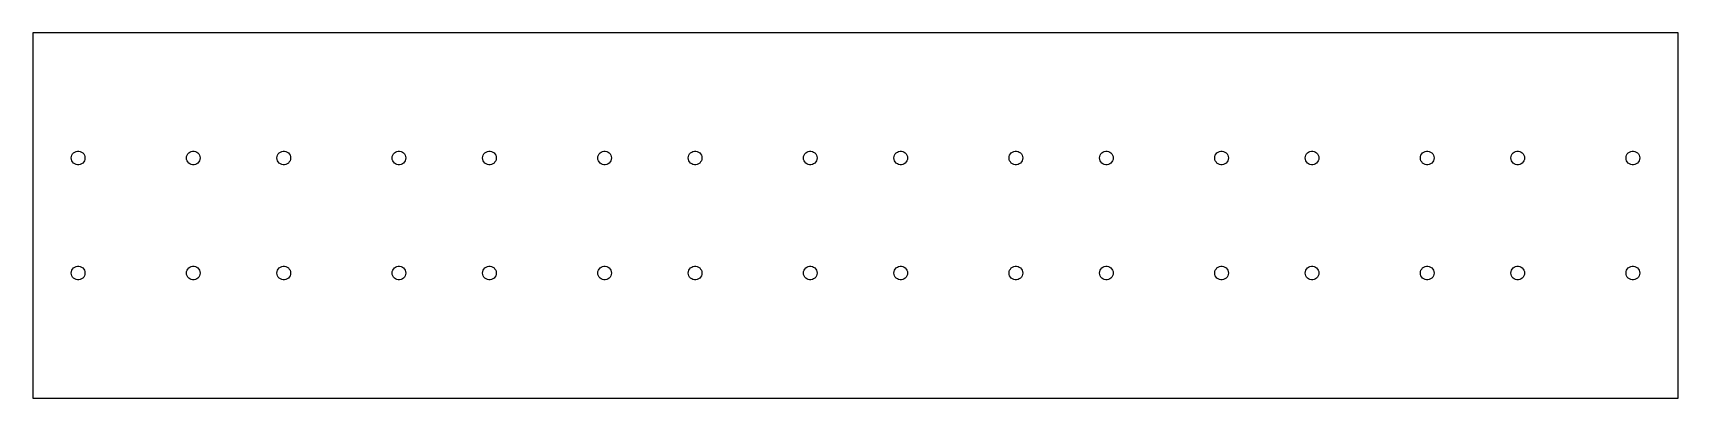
# Model space of a CAD drawing. Header units: metres. Extents: x 13 to 470, y 13 to 114.
import ezdxf

# ---------------------------------------------------------------- set-up
doc = ezdxf.new("R2010")
doc.units = ezdxf.units.M

msp = doc.modelspace()

# ---------------------------------------------------------------- linework, layer by layer
for p, q in [((469.9, 114.3), (12.7, 114.3)), ((12.7, 114.3), (12.7, 12.7)), ((469.9, 12.7), (469.9, 114.3)), ((23.3764, 79.5), (23.4178, 79.8947)), ((23.4178, 79.1052), (23.3764, 79.5)), ((23.4178, 79.8947), (23.5405, 80.2722)), ((23.5405, 78.7277), (23.4178, 79.1052)), ((23.5405, 80.2722), (23.739, 80.616)), ((23.739, 78.384), (23.5405, 78.7277)), ((23.739, 80.616), (24.0046, 80.911)), ((24.0046, 78.089), (23.739, 78.384)), ((24.0046, 80.911), (24.3257, 81.1443)), ((24.3257, 77.8557), (24.0046, 78.089)), ((24.3257, 81.1443), (24.6883, 81.3057)), ((24.6883, 77.6943), (24.3257, 77.8557)), ((24.6883, 81.3057), (25.0765, 81.3882)), ((25.0765, 81.3882), (25.4735, 81.3882)), ((25.4735, 81.3882), (25.8617, 81.3057)), ((25.8617, 81.3057), (26.2243, 81.1443)), ((26.2243, 77.8557), (25.8617, 77.6943)), ((26.2243, 81.1443), (26.5454, 80.911)), ((26.5454, 78.089), (26.2243, 77.8557)), ((26.5454, 80.911), (26.811, 80.616)), ((26.811, 78.384), (26.5454, 78.089)), ((26.811, 80.616), (27.0095, 80.2722)), ((27.0095, 78.7277), (26.811, 78.384)), ((27.0095, 80.2722), (27.1322, 79.8947)), ((27.1322, 79.1052), (27.0095, 78.7277)), ((27.1322, 79.8947), (27.1736, 79.5)), ((27.1736, 79.5), (27.1322, 79.1052)), ((55.3763, 79.5), (55.4178, 79.8947)), ((55.4178, 79.1052), (55.3763, 79.5)), ((55.4178, 79.8947), (55.5405, 80.2722)), ((55.5405, 78.7277), (55.4178, 79.1052)), ((55.5405, 80.2722), (55.739, 80.616)), ((55.739, 78.384), (55.5405, 78.7277)), ((55.739, 80.616), (56.0046, 80.911)), ((56.0046, 78.089), (55.739, 78.384)), ((56.0046, 80.911), (56.3257, 81.1443)), ((56.3257, 77.8557), (56.0046, 78.089)), ((56.3257, 81.1443), (56.6883, 81.3057)), ((56.6883, 77.6943), (56.3257, 77.8557)), ((56.6883, 81.3057), (57.0765, 81.3882)), ((57.0765, 81.3882), (57.4735, 81.3882)), ((57.4735, 81.3882), (57.8617, 81.3057)), ((57.8617, 81.3057), (58.2243, 81.1443)), ((58.2243, 77.8557), (57.8617, 77.6943)), ((58.2243, 81.1443), (58.5454, 80.911)), ((58.5454, 78.089), (58.2243, 77.8557)), ((58.5454, 80.911), (58.811, 80.616)), ((58.811, 78.384), (58.5454, 78.089)), ((58.811, 80.616), (59.0095, 80.2722)), ((59.0095, 78.7277), (58.811, 78.384)), ((59.0095, 80.2722), (59.1321, 79.8947)), ((59.1321, 79.1052), (59.0095, 78.7277)), ((59.1321, 79.8947), (59.1736, 79.5)), ((59.1736, 79.5), (59.1321, 79.1052)), ((80.5264, 79.5), (80.5678, 79.8947)), ((80.5678, 79.1052), (80.5264, 79.5)), ((80.5678, 79.8947), (80.6905, 80.2722)), ((80.6905, 78.7277), (80.5678, 79.1052)), ((80.6905, 80.2722), (80.889, 80.616)), ((80.889, 78.384), (80.6905, 78.7277)), ((80.889, 80.616), (81.1546, 80.911)), ((81.1546, 78.089), (80.889, 78.384)), ((81.1546, 80.911), (81.4757, 81.1443)), ((81.4757, 77.8557), (81.1546, 78.089)), ((81.4757, 81.1443), (81.8383, 81.3057)), ((81.8383, 77.6943), (81.4757, 77.8557)), ((81.8383, 81.3057), (82.2265, 81.3882)), ((82.2265, 81.3882), (82.6235, 81.3882)), ((82.6235, 81.3882), (83.0117, 81.3057)), ((83.0117, 81.3057), (83.3743, 81.1443)), ((83.3743, 77.8557), (83.0117, 77.6943)), ((83.3743, 81.1443), (83.6954, 80.911)), ((83.6954, 78.089), (83.3743, 77.8557)), ((83.6954, 80.911), (83.961, 80.616)), ((83.961, 78.384), (83.6954, 78.089)), ((83.961, 80.616), (84.1595, 80.2722)), ((84.1595, 78.7277), (83.961, 78.384)), ((84.1595, 80.2722), (84.2822, 79.8947)), ((84.2822, 79.1052), (84.1595, 78.7277)), ((84.2822, 79.8947), (84.3236, 79.5)), ((84.3236, 79.5), (84.2822, 79.1052)), ((112.526, 79.5), (112.568, 79.8947)), ((112.568, 79.1052), (112.526, 79.5)), ((112.568, 79.8947), (112.69, 80.2722)), ((112.69, 78.7277), (112.568, 79.1052)), ((112.69, 80.2722), (112.889, 80.616)), ((112.889, 78.384), (112.69, 78.7277)), ((112.889, 80.616), (113.155, 80.911)), ((113.155, 78.089), (112.889, 78.384)), ((113.155, 80.911), (113.476, 81.1443)), ((113.476, 77.8557), (113.155, 78.089)), ((113.476, 81.1443), (113.838, 81.3057)), ((113.838, 77.6943), (113.476, 77.8557)), ((113.838, 81.3057), (114.227, 81.3882)), ((114.227, 81.3882), (114.623, 81.3882)), ((114.623, 81.3882), (115.012, 81.3057)), ((115.012, 81.3057), (115.374, 81.1443)), ((115.374, 77.8557), (115.012, 77.6943)), ((115.374, 81.1443), (115.695, 80.911)), ((115.695, 78.089), (115.374, 77.8557)), ((115.695, 80.911), (115.961, 80.616)), ((115.961, 78.384), (115.695, 78.089)), ((115.961, 80.616), (116.159, 80.2722)), ((116.159, 78.7277), (115.961, 78.384)), ((116.159, 80.2722), (116.282, 79.8947)), ((116.282, 79.1052), (116.159, 78.7277)), ((116.282, 79.8947), (116.324, 79.5)), ((116.324, 79.5), (116.282, 79.1052)), ((137.676, 79.5), (137.718, 79.8947)), ((137.718, 79.1052), (137.676, 79.5)), ((137.718, 79.8947), (137.841, 80.2722)), ((137.841, 78.7277), (137.718, 79.1052)), ((137.841, 80.2722), (138.039, 80.616)), ((138.039, 78.384), (137.841, 78.7277)), ((138.039, 80.616), (138.305, 80.911)), ((138.305, 78.089), (138.039, 78.384)), ((138.305, 80.911), (138.626, 81.1443)), ((138.626, 77.8557), (138.305, 78.089)), ((138.626, 81.1443), (138.988, 81.3057)), ((138.988, 77.6943), (138.626, 77.8557)), ((138.988, 81.3057), (139.377, 81.3882)), ((139.377, 81.3882), (139.773, 81.3882)), ((139.773, 81.3882), (140.162, 81.3057)), ((140.162, 81.3057), (140.524, 81.1443)), ((140.524, 77.8557), (140.162, 77.6943)), ((140.524, 81.1443), (140.845, 80.911)), ((140.845, 78.089), (140.524, 77.8557)), ((140.845, 80.911), (141.111, 80.616)), ((141.111, 78.384), (140.845, 78.089)), ((141.111, 80.616), (141.31, 80.2722)), ((141.31, 78.7277), (141.111, 78.384)), ((141.31, 80.2722), (141.432, 79.8947)), ((141.432, 79.1052), (141.31, 78.7277)), ((141.432, 79.8947), (141.474, 79.5)), ((141.474, 79.5), (141.432, 79.1052)), ((169.676, 79.5), (169.718, 79.8947)), ((169.718, 79.1052), (169.676, 79.5)), ((169.718, 79.8947), (169.84, 80.2722)), ((169.84, 78.7277), (169.718, 79.1052)), ((169.84, 80.2722), (170.039, 80.616)), ((170.039, 78.384), (169.84, 78.7277)), ((170.039, 80.616), (170.305, 80.911)), ((170.305, 78.089), (170.039, 78.384)), ((170.305, 80.911), (170.626, 81.1443)), ((170.626, 77.8557), (170.305, 78.089)), ((170.626, 81.1443), (170.988, 81.3057)), ((170.988, 77.6943), (170.626, 77.8557)), ((170.988, 81.3057), (171.377, 81.3882)), ((171.377, 81.3882), (171.773, 81.3882)), ((171.773, 81.3882), (172.162, 81.3057)), ((172.162, 81.3057), (172.524, 81.1443)), ((172.524, 77.8557), (172.162, 77.6943)), ((172.524, 81.1443), (172.845, 80.911)), ((172.845, 78.089), (172.524, 77.8557)), ((172.845, 80.911), (173.111, 80.616)), ((173.111, 78.384), (172.845, 78.089)), ((173.111, 80.616), (173.309, 80.2722)), ((173.309, 78.7277), (173.111, 78.384)), ((173.309, 80.2722), (173.432, 79.8947)), ((173.432, 79.1052), (173.309, 78.7277)), ((173.432, 79.8947), (173.474, 79.5)), ((173.474, 79.5), (173.432, 79.1052)), ((194.826, 79.5), (194.868, 79.8947)), ((194.868, 79.1052), (194.826, 79.5)), ((194.868, 79.8947), (194.99, 80.2722)), ((194.99, 78.7277), (194.868, 79.1052)), ((194.99, 80.2722), (195.189, 80.616)), ((195.189, 78.384), (194.99, 78.7277)), ((195.189, 80.616), (195.455, 80.911)), ((195.455, 78.089), (195.189, 78.384)), ((195.455, 80.911), (195.776, 81.1443)), ((195.776, 77.8557), (195.455, 78.089)), ((195.776, 81.1443), (196.138, 81.3057)), ((196.138, 77.6943), (195.776, 77.8557)), ((196.138, 81.3057), (196.527, 81.3882)), ((196.527, 81.3882), (196.923, 81.3882)), ((196.923, 81.3882), (197.312, 81.3057)), ((197.312, 81.3057), (197.674, 81.1443)), ((197.674, 77.8557), (197.312, 77.6943)), ((197.674, 81.1443), (197.995, 80.911)), ((197.995, 78.089), (197.674, 77.8557)), ((197.995, 80.911), (198.261, 80.616)), ((198.261, 78.384), (197.995, 78.089)), ((198.261, 80.616), (198.46, 80.2722)), ((198.46, 78.7277), (198.261, 78.384)), ((198.46, 80.2722), (198.582, 79.8947)), ((198.582, 79.1052), (198.46, 78.7277)), ((198.582, 79.8947), (198.624, 79.5)), ((198.624, 79.5), (198.582, 79.1052)), ((226.826, 79.5), (226.868, 79.8947)), ((226.868, 79.1052), (226.826, 79.5)), ((226.868, 79.8947), (226.99, 80.2722)), ((226.99, 78.7277), (226.868, 79.1052)), ((226.99, 80.2722), (227.189, 80.616)), ((227.189, 78.384), (226.99, 78.7277)), ((227.189, 80.616), (227.455, 80.911)), ((227.455, 78.089), (227.189, 78.384)), ((227.455, 80.911), (227.776, 81.1443)), ((227.776, 77.8557), (227.455, 78.089)), ((227.776, 81.1443), (228.138, 81.3057)), ((228.138, 77.6943), (227.776, 77.8557)), ((228.138, 81.3057), (228.527, 81.3882)), ((228.527, 81.3882), (228.923, 81.3882)), ((228.923, 81.3882), (229.312, 81.3057)), ((229.312, 81.3057), (229.674, 81.1443)), ((229.674, 77.8557), (229.312, 77.6943)), ((229.674, 81.1443), (229.995, 80.911)), ((229.995, 78.089), (229.674, 77.8557)), ((229.995, 80.911), (230.261, 80.616)), ((230.261, 78.384), (229.995, 78.089)), ((230.261, 80.616), (230.459, 80.2722)), ((230.459, 78.7277), (230.261, 78.384)), ((230.459, 80.2722), (230.582, 79.8947)), ((230.582, 79.1052), (230.459, 78.7277)), ((230.582, 79.8947), (230.624, 79.5)), ((230.624, 79.5), (230.582, 79.1052)), ((251.976, 79.5), (252.018, 79.8947)), ((252.018, 79.1052), (251.976, 79.5)), ((252.018, 79.8947), (252.14, 80.2722)), ((252.14, 78.7277), (252.018, 79.1052)), ((252.14, 80.2722), (252.339, 80.616)), ((252.339, 78.384), (252.14, 78.7277)), ((252.339, 80.616), (252.605, 80.911)), ((252.605, 78.089), (252.339, 78.384)), ((252.605, 80.911), (252.926, 81.1443)), ((252.926, 77.8557), (252.605, 78.089)), ((252.926, 81.1443), (253.288, 81.3057)), ((253.288, 77.6943), (252.926, 77.8557)), ((253.288, 81.3057), (253.677, 81.3882)), ((253.677, 81.3882), (254.073, 81.3882)), ((254.073, 81.3882), (254.462, 81.3057)), ((254.462, 81.3057), (254.824, 81.1443)), ((254.824, 77.8557), (254.462, 77.6943)), ((254.824, 81.1443), (255.145, 80.911)), ((255.145, 78.089), (254.824, 77.8557)), ((255.145, 80.911), (255.411, 80.616)), ((255.411, 78.384), (255.145, 78.089)), ((255.411, 80.616), (255.61, 80.2722)), ((255.61, 78.7277), (255.411, 78.384)), ((255.61, 80.2722), (255.732, 79.8947)), ((255.732, 79.1052), (255.61, 78.7277)), ((255.732, 79.8947), (255.774, 79.5)), ((255.774, 79.5), (255.732, 79.1052)), ((283.976, 79.5), (284.018, 79.8947)), ((284.018, 79.1052), (283.976, 79.5)), ((284.018, 79.8947), (284.14, 80.2722)), ((284.14, 78.7277), (284.018, 79.1052)), ((284.14, 80.2722), (284.339, 80.616)), ((284.339, 78.384), (284.14, 78.7277)), ((284.339, 80.616), (284.605, 80.911)), ((284.605, 78.089), (284.339, 78.384)), ((284.605, 80.911), (284.926, 81.1443)), ((284.926, 77.8557), (284.605, 78.089)), ((284.926, 81.1443), (285.288, 81.3057)), ((285.288, 77.6943), (284.926, 77.8557)), ((285.288, 81.3057), (285.677, 81.3882)), ((285.677, 81.3882), (286.073, 81.3882)), ((286.073, 81.3882), (286.462, 81.3057)), ((286.462, 81.3057), (286.824, 81.1443)), ((286.824, 77.8557), (286.462, 77.6943)), ((286.824, 81.1443), (287.145, 80.911)), ((287.145, 78.089), (286.824, 77.8557)), ((287.145, 80.911), (287.411, 80.616)), ((287.411, 78.384), (287.145, 78.089)), ((287.411, 80.616), (287.609, 80.2722)), ((287.609, 78.7277), (287.411, 78.384)), ((287.609, 80.2722), (287.732, 79.8947)), ((287.732, 79.1052), (287.609, 78.7277)), ((287.732, 79.8947), (287.774, 79.5)), ((287.774, 79.5), (287.732, 79.1052)), ((309.126, 79.5), (309.168, 79.8947)), ((309.168, 79.1052), (309.126, 79.5)), ((309.168, 79.8947), (309.29, 80.2722)), ((309.29, 78.7277), (309.168, 79.1052)), ((309.29, 80.2722), (309.489, 80.616)), ((309.489, 78.384), (309.29, 78.7277)), ((309.489, 80.616), (309.755, 80.911)), ((309.755, 78.089), (309.489, 78.384)), ((309.755, 80.911), (310.076, 81.1443)), ((310.076, 77.8557), (309.755, 78.089)), ((310.076, 81.1443), (310.438, 81.3057)), ((310.438, 77.6943), (310.076, 77.8557)), ((310.438, 81.3057), (310.827, 81.3882)), ((310.827, 81.3882), (311.223, 81.3882)), ((311.223, 81.3882), (311.612, 81.3057)), ((311.612, 81.3057), (311.974, 81.1443)), ((311.974, 77.8557), (311.612, 77.6943)), ((311.974, 81.1443), (312.295, 80.911)), ((312.295, 78.089), (311.974, 77.8557)), ((312.295, 80.911), (312.561, 80.616)), ((312.561, 78.384), (312.295, 78.089)), ((312.561, 80.616), (312.76, 80.2722)), ((312.76, 78.7277), (312.561, 78.384)), ((312.76, 80.2722), (312.882, 79.8947)), ((312.882, 79.1052), (312.76, 78.7277)), ((312.882, 79.8947), (312.924, 79.5)), ((312.924, 79.5), (312.882, 79.1052)), ((341.126, 79.5), (341.168, 79.8947)), ((341.168, 79.1052), (341.126, 79.5)), ((341.168, 79.8947), (341.29, 80.2722)), ((341.29, 78.7277), (341.168, 79.1052)), ((341.29, 80.2722), (341.489, 80.616)), ((341.489, 78.384), (341.29, 78.7277)), ((341.489, 80.616), (341.755, 80.911)), ((341.755, 78.089), (341.489, 78.384)), ((341.755, 80.911), (342.076, 81.1443)), ((342.076, 77.8557), (341.755, 78.089)), ((342.076, 81.1443), (342.438, 81.3057)), ((342.438, 77.6943), (342.076, 77.8557)), ((342.438, 81.3057), (342.827, 81.3882)), ((342.827, 81.3882), (343.223, 81.3882)), ((343.223, 81.3882), (343.612, 81.3057)), ((343.612, 81.3057), (343.974, 81.1443)), ((343.974, 77.8557), (343.612, 77.6943)), ((343.974, 81.1443), (344.295, 80.911)), ((344.295, 78.089), (343.974, 77.8557)), ((344.295, 80.911), (344.561, 80.616)), ((344.561, 78.384), (344.295, 78.089)), ((344.561, 80.616), (344.759, 80.2722)), ((344.759, 78.7277), (344.561, 78.384)), ((344.759, 80.2722), (344.882, 79.8947)), ((344.882, 79.1052), (344.759, 78.7277)), ((344.882, 79.8947), (344.924, 79.5)), ((344.924, 79.5), (344.882, 79.1052)), ((366.276, 79.5), (366.318, 79.8947)), ((366.318, 79.1052), (366.276, 79.5)), ((366.318, 79.8947), (366.44, 80.2722)), ((366.44, 78.7277), (366.318, 79.1052)), ((366.44, 80.2722), (366.639, 80.616)), ((366.639, 78.384), (366.44, 78.7277)), ((366.639, 80.616), (366.905, 80.911)), ((366.905, 78.089), (366.639, 78.384)), ((366.905, 80.911), (367.226, 81.1443)), ((367.226, 77.8557), (366.905, 78.089)), ((367.226, 81.1443), (367.588, 81.3057)), ((367.588, 77.6943), (367.226, 77.8557)), ((367.588, 81.3057), (367.977, 81.3882)), ((367.977, 81.3882), (368.373, 81.3882)), ((368.373, 81.3882), (368.762, 81.3057)), ((368.762, 81.3057), (369.124, 81.1443)), ((369.124, 77.8557), (368.762, 77.6943)), ((369.124, 81.1443), (369.445, 80.911)), ((369.445, 78.089), (369.124, 77.8557)), ((369.445, 80.911), (369.711, 80.616)), ((369.711, 78.384), (369.445, 78.089)), ((369.711, 80.616), (369.91, 80.2722)), ((369.91, 78.7277), (369.711, 78.384)), ((369.91, 80.2722), (370.032, 79.8947)), ((370.032, 79.1052), (369.91, 78.7277)), ((370.032, 79.8947), (370.074, 79.5)), ((370.074, 79.5), (370.032, 79.1052)), ((398.276, 79.5), (398.318, 79.8947)), ((398.318, 79.1052), (398.276, 79.5)), ((398.318, 79.8947), (398.44, 80.2722)), ((398.44, 78.7277), (398.318, 79.1052)), ((398.44, 80.2722), (398.639, 80.616)), ((398.639, 78.384), (398.44, 78.7277)), ((398.639, 80.616), (398.905, 80.911)), ((398.905, 78.089), (398.639, 78.384)), ((398.905, 80.911), (399.226, 81.1443)), ((399.226, 77.8557), (398.905, 78.089)), ((399.226, 81.1443), (399.588, 81.3057)), ((399.588, 77.6943), (399.226, 77.8557)), ((399.588, 81.3057), (399.977, 81.3882)), ((399.977, 81.3882), (400.373, 81.3882)), ((400.373, 81.3882), (400.762, 81.3057)), ((400.762, 81.3057), (401.124, 81.1443)), ((401.124, 77.8557), (400.762, 77.6943)), ((401.124, 81.1443), (401.445, 80.911)), ((401.445, 78.089), (401.124, 77.8557)), ((401.445, 80.911), (401.711, 80.616)), ((401.711, 78.384), (401.445, 78.089)), ((401.711, 80.616), (401.909, 80.2722)), ((401.909, 78.7277), (401.711, 78.384)), ((401.909, 80.2722), (402.032, 79.8947)), ((402.032, 79.1052), (401.909, 78.7277)), ((402.032, 79.8947), (402.074, 79.5)), ((402.074, 79.5), (402.032, 79.1052)), ((423.426, 79.5), (423.468, 79.8947)), ((423.468, 79.1052), (423.426, 79.5)), ((423.468, 79.8947), (423.59, 80.2722)), ((423.59, 78.7277), (423.468, 79.1052)), ((423.59, 80.2722), (423.789, 80.616)), ((423.789, 78.384), (423.59, 78.7277)), ((423.789, 80.616), (424.055, 80.911)), ((424.055, 78.089), (423.789, 78.384)), ((424.055, 80.911), (424.376, 81.1443)), ((424.376, 77.8557), (424.055, 78.089)), ((424.376, 81.1443), (424.738, 81.3057)), ((424.738, 77.6943), (424.376, 77.8557)), ((424.738, 81.3057), (425.127, 81.3882)), ((425.127, 81.3882), (425.523, 81.3882)), ((425.523, 81.3882), (425.912, 81.3057)), ((425.912, 81.3057), (426.274, 81.1443)), ((426.274, 77.8557), (425.912, 77.6943)), ((426.274, 81.1443), (426.595, 80.911)), ((426.595, 78.089), (426.274, 77.8557)), ((426.595, 80.911), (426.861, 80.616)), ((426.861, 78.384), (426.595, 78.089)), ((426.861, 80.616), (427.059, 80.2722)), ((427.059, 78.7277), (426.861, 78.384)), ((427.059, 80.2722), (427.182, 79.8947)), ((427.182, 79.1052), (427.059, 78.7277)), ((427.182, 79.8947), (427.224, 79.5)), ((427.224, 79.5), (427.182, 79.1052)), ((455.426, 79.5), (455.468, 79.8947)), ((455.468, 79.1052), (455.426, 79.5)), ((455.468, 79.8947), (455.59, 80.2722)), ((455.59, 78.7277), (455.468, 79.1052)), ((455.59, 80.2722), (455.789, 80.616)), ((455.789, 78.384), (455.59, 78.7277)), ((455.789, 80.616), (456.055, 80.911)), ((456.055, 78.089), (455.789, 78.384)), ((456.055, 80.911), (456.376, 81.1443)), ((456.376, 77.8557), (456.055, 78.089)), ((456.376, 81.1443), (456.738, 81.3057)), ((456.738, 77.6943), (456.376, 77.8557)), ((456.738, 81.3057), (457.127, 81.3882)), ((457.127, 81.3882), (457.523, 81.3882)), ((457.523, 81.3882), (457.912, 81.3057)), ((457.912, 81.3057), (458.274, 81.1443)), ((458.274, 77.8557), (457.912, 77.6943)), ((458.274, 81.1443), (458.595, 80.911)), ((458.595, 78.089), (458.274, 77.8557)), ((458.595, 80.911), (458.861, 80.616)), ((458.861, 78.384), (458.595, 78.089)), ((458.861, 80.616), (459.059, 80.2722)), ((459.059, 78.7277), (458.861, 78.384)), ((459.059, 80.2722), (459.182, 79.8947)), ((459.182, 79.1052), (459.059, 78.7277)), ((459.182, 79.8947), (459.224, 79.5)), ((459.224, 79.5), (459.182, 79.1052)), ((25.0765, 77.6117), (24.6883, 77.6943)), ((25.4735, 77.6117), (25.0765, 77.6117)), ((25.8617, 77.6943), (25.4735, 77.6117)), ((57.0765, 77.6117), (56.6883, 77.6943)), ((57.4735, 77.6117), (57.0765, 77.6117)), ((57.8617, 77.6943), (57.4735, 77.6117)), ((82.2265, 77.6117), (81.8383, 77.6943)), ((82.6235, 77.6117), (82.2265, 77.6117)), ((83.0117, 77.6943), (82.6235, 77.6117)), ((114.227, 77.6117), (113.838, 77.6943)), ((114.623, 77.6117), (114.227, 77.6117)), ((115.012, 77.6943), (114.623, 77.6117)), ((139.377, 77.6117), (138.988, 77.6943)), ((139.773, 77.6117), (139.377, 77.6117)), ((140.162, 77.6943), (139.773, 77.6117)), ((171.377, 77.6117), (170.988, 77.6943)), ((171.773, 77.6117), (171.377, 77.6117)), ((172.162, 77.6943), (171.773, 77.6117)), ((196.527, 77.6117), (196.138, 77.6943)), ((196.923, 77.6117), (196.527, 77.6117)), ((197.312, 77.6943), (196.923, 77.6117)), ((228.527, 77.6117), (228.138, 77.6943)), ((228.923, 77.6117), (228.527, 77.6117)), ((229.312, 77.6943), (228.923, 77.6117)), ((253.677, 77.6117), (253.288, 77.6943)), ((254.073, 77.6117), (253.677, 77.6117)), ((254.462, 77.6943), (254.073, 77.6117)), ((285.677, 77.6117), (285.288, 77.6943)), ((286.073, 77.6117), (285.677, 77.6117)), ((286.462, 77.6943), (286.073, 77.6117)), ((310.827, 77.6117), (310.438, 77.6943)), ((311.223, 77.6117), (310.827, 77.6117)), ((311.612, 77.6943), (311.223, 77.6117)), ((342.827, 77.6117), (342.438, 77.6943)), ((343.223, 77.6117), (342.827, 77.6117)), ((343.612, 77.6943), (343.223, 77.6117)), ((367.977, 77.6117), (367.588, 77.6943)), ((368.373, 77.6117), (367.977, 77.6117)), ((368.762, 77.6943), (368.373, 77.6117)), ((399.977, 77.6117), (399.588, 77.6943)), ((400.373, 77.6117), (399.977, 77.6117)), ((400.762, 77.6943), (400.373, 77.6117)), ((425.127, 77.6117), (424.738, 77.6943)), ((425.523, 77.6117), (425.127, 77.6117)), ((425.912, 77.6943), (425.523, 77.6117)), ((457.127, 77.6117), (456.738, 77.6943)), ((457.523, 77.6117), (457.127, 77.6117)), ((457.912, 77.6943), (457.523, 77.6117)), ((23.3764, 47.5), (23.4178, 47.8947)), ((23.4178, 47.1052), (23.3764, 47.5)), ((23.4178, 47.8947), (23.5405, 48.2723)), ((23.5405, 46.7277), (23.4178, 47.1052)), ((23.5405, 48.2723), (23.739, 48.616)), ((23.739, 46.384), (23.5405, 46.7277)), ((23.739, 48.616), (24.0046, 48.911)), ((24.0046, 46.089), (23.739, 46.384)), ((24.0046, 48.911), (24.3257, 49.1443)), ((24.3257, 45.8557), (24.0046, 46.089)), ((24.3257, 49.1443), (24.6883, 49.3057)), ((24.6883, 45.6943), (24.3257, 45.8557)), ((24.6883, 49.3057), (25.0765, 49.3882)), ((25.0765, 49.3882), (25.4735, 49.3882)), ((25.4735, 49.3882), (25.8617, 49.3057)), ((25.8617, 49.3057), (26.2243, 49.1443)), ((26.2243, 45.8557), (25.8617, 45.6943)), ((26.2243, 49.1443), (26.5454, 48.911)), ((26.5454, 46.089), (26.2243, 45.8557)), ((26.5454, 48.911), (26.811, 48.616)), ((26.811, 46.384), (26.5454, 46.089)), ((26.811, 48.616), (27.0095, 48.2723)), ((27.0095, 46.7277), (26.811, 46.384)), ((27.0095, 48.2723), (27.1322, 47.8947)), ((27.1322, 47.1052), (27.0095, 46.7277)), ((27.1322, 47.8947), (27.1736, 47.5)), ((27.1736, 47.5), (27.1322, 47.1052)), ((55.3763, 47.5), (55.4178, 47.8947)), ((55.4178, 47.1052), (55.3763, 47.5)), ((55.4178, 47.8947), (55.5405, 48.2723)), ((55.5405, 46.7277), (55.4178, 47.1052)), ((55.5405, 48.2723), (55.739, 48.616)), ((55.739, 46.384), (55.5405, 46.7277)), ((55.739, 48.616), (56.0046, 48.911)), ((56.0046, 46.089), (55.739, 46.384)), ((56.0046, 48.911), (56.3257, 49.1443)), ((56.3257, 45.8557), (56.0046, 46.089)), ((56.3257, 49.1443), (56.6883, 49.3057)), ((56.6883, 45.6943), (56.3257, 45.8557)), ((56.6883, 49.3057), (57.0765, 49.3882)), ((57.0765, 49.3882), (57.4735, 49.3882)), ((57.4735, 49.3882), (57.8617, 49.3057)), ((57.8617, 49.3057), (58.2243, 49.1443)), ((58.2243, 45.8557), (57.8617, 45.6943)), ((58.2243, 49.1443), (58.5454, 48.911)), ((58.5454, 46.089), (58.2243, 45.8557)), ((58.5454, 48.911), (58.811, 48.616)), ((58.811, 46.384), (58.5454, 46.089)), ((58.811, 48.616), (59.0095, 48.2723)), ((59.0095, 46.7277), (58.811, 46.384)), ((59.0095, 48.2723), (59.1321, 47.8947)), ((59.1321, 47.1052), (59.0095, 46.7277)), ((59.1321, 47.8947), (59.1736, 47.5)), ((59.1736, 47.5), (59.1321, 47.1052)), ((80.5264, 47.5), (80.5678, 47.8947)), ((80.5678, 47.1052), (80.5264, 47.5)), ((80.5678, 47.8947), (80.6905, 48.2723)), ((80.6905, 46.7277), (80.5678, 47.1052)), ((80.6905, 48.2723), (80.889, 48.616)), ((80.889, 46.384), (80.6905, 46.7277)), ((80.889, 48.616), (81.1546, 48.911)), ((81.1546, 46.089), (80.889, 46.384)), ((81.1546, 48.911), (81.4757, 49.1443)), ((81.4757, 45.8557), (81.1546, 46.089)), ((81.4757, 49.1443), (81.8383, 49.3057)), ((81.8383, 45.6943), (81.4757, 45.8557)), ((81.8383, 49.3057), (82.2265, 49.3882)), ((82.2265, 49.3882), (82.6235, 49.3882)), ((82.6235, 49.3882), (83.0117, 49.3057)), ((83.0117, 49.3057), (83.3743, 49.1443)), ((83.3743, 45.8557), (83.0117, 45.6943)), ((83.3743, 49.1443), (83.6954, 48.911)), ((83.6954, 46.089), (83.3743, 45.8557)), ((83.6954, 48.911), (83.961, 48.616)), ((83.961, 46.384), (83.6954, 46.089)), ((83.961, 48.616), (84.1595, 48.2723)), ((84.1595, 46.7277), (83.961, 46.384)), ((84.1595, 48.2723), (84.2822, 47.8947)), ((84.2822, 47.1052), (84.1595, 46.7277)), ((84.2822, 47.8947), (84.3236, 47.5)), ((84.3236, 47.5), (84.2822, 47.1052)), ((112.526, 47.5), (112.568, 47.8947)), ((112.568, 47.1052), (112.526, 47.5)), ((112.568, 47.8947), (112.69, 48.2723)), ((112.69, 46.7277), (112.568, 47.1052)), ((112.69, 48.2723), (112.889, 48.616)), ((112.889, 46.384), (112.69, 46.7277)), ((112.889, 48.616), (113.155, 48.911)), ((113.155, 46.089), (112.889, 46.384)), ((113.155, 48.911), (113.476, 49.1443)), ((113.476, 45.8557), (113.155, 46.089)), ((113.476, 49.1443), (113.838, 49.3057)), ((113.838, 45.6943), (113.476, 45.8557)), ((113.838, 49.3057), (114.227, 49.3882)), ((114.227, 49.3882), (114.623, 49.3882)), ((114.623, 49.3882), (115.012, 49.3057)), ((115.012, 49.3057), (115.374, 49.1443)), ((115.374, 45.8557), (115.012, 45.6943)), ((115.374, 49.1443), (115.695, 48.911)), ((115.695, 46.089), (115.374, 45.8557)), ((115.695, 48.911), (115.961, 48.616)), ((115.961, 46.384), (115.695, 46.089)), ((115.961, 48.616), (116.159, 48.2723)), ((116.159, 46.7277), (115.961, 46.384)), ((116.159, 48.2723), (116.282, 47.8947)), ((116.282, 47.1052), (116.159, 46.7277)), ((116.282, 47.8947), (116.324, 47.5)), ((116.324, 47.5), (116.282, 47.1052)), ((137.676, 47.5), (137.718, 47.8947)), ((137.718, 47.1052), (137.676, 47.5)), ((137.718, 47.8947), (137.841, 48.2723)), ((137.841, 46.7277), (137.718, 47.1052)), ((137.841, 48.2723), (138.039, 48.616)), ((138.039, 46.384), (137.841, 46.7277)), ((138.039, 48.616), (138.305, 48.911)), ((138.305, 46.089), (138.039, 46.384)), ((138.305, 48.911), (138.626, 49.1443)), ((138.626, 45.8557), (138.305, 46.089)), ((138.626, 49.1443), (138.988, 49.3057)), ((138.988, 45.6943), (138.626, 45.8557)), ((138.988, 49.3057), (139.377, 49.3882)), ((139.377, 49.3882), (139.773, 49.3882)), ((139.773, 49.3882), (140.162, 49.3057)), ((140.162, 49.3057), (140.524, 49.1443)), ((140.524, 45.8557), (140.162, 45.6943)), ((140.524, 49.1443), (140.845, 48.911)), ((140.845, 46.089), (140.524, 45.8557)), ((140.845, 48.911), (141.111, 48.616)), ((141.111, 46.384), (140.845, 46.089)), ((141.111, 48.616), (141.31, 48.2723)), ((141.31, 46.7277), (141.111, 46.384)), ((141.31, 48.2723), (141.432, 47.8947)), ((141.432, 47.1052), (141.31, 46.7277)), ((141.432, 47.8947), (141.474, 47.5)), ((141.474, 47.5), (141.432, 47.1052)), ((169.676, 47.5), (169.718, 47.8947)), ((169.718, 47.1052), (169.676, 47.5)), ((169.718, 47.8947), (169.84, 48.2723)), ((169.84, 46.7277), (169.718, 47.1052)), ((169.84, 48.2723), (170.039, 48.616)), ((170.039, 46.384), (169.84, 46.7277)), ((170.039, 48.616), (170.305, 48.911)), ((170.305, 46.089), (170.039, 46.384)), ((170.305, 48.911), (170.626, 49.1443)), ((170.626, 45.8557), (170.305, 46.089)), ((170.626, 49.1443), (170.988, 49.3057)), ((170.988, 45.6943), (170.626, 45.8557)), ((170.988, 49.3057), (171.377, 49.3882)), ((171.377, 49.3882), (171.773, 49.3882)), ((171.773, 49.3882), (172.162, 49.3057)), ((172.162, 49.3057), (172.524, 49.1443)), ((172.524, 45.8557), (172.162, 45.6943)), ((172.524, 49.1443), (172.845, 48.911)), ((172.845, 46.089), (172.524, 45.8557)), ((172.845, 48.911), (173.111, 48.616)), ((173.111, 46.384), (172.845, 46.089)), ((173.111, 48.616), (173.309, 48.2723)), ((173.309, 46.7277), (173.111, 46.384)), ((173.309, 48.2723), (173.432, 47.8947)), ((173.432, 47.1052), (173.309, 46.7277)), ((173.432, 47.8947), (173.474, 47.5)), ((173.474, 47.5), (173.432, 47.1052)), ((194.826, 47.5), (194.868, 47.8947)), ((194.868, 47.1052), (194.826, 47.5)), ((194.868, 47.8947), (194.99, 48.2723)), ((194.99, 46.7277), (194.868, 47.1052)), ((194.99, 48.2723), (195.189, 48.616)), ((195.189, 46.384), (194.99, 46.7277)), ((195.189, 48.616), (195.455, 48.911)), ((195.455, 46.089), (195.189, 46.384)), ((195.455, 48.911), (195.776, 49.1443)), ((195.776, 45.8557), (195.455, 46.089)), ((195.776, 49.1443), (196.138, 49.3057)), ((196.138, 45.6943), (195.776, 45.8557)), ((196.138, 49.3057), (196.527, 49.3882)), ((196.527, 49.3882), (196.923, 49.3882)), ((196.923, 49.3882), (197.312, 49.3057)), ((197.312, 49.3057), (197.674, 49.1443)), ((197.674, 45.8557), (197.312, 45.6943)), ((197.674, 49.1443), (197.995, 48.911)), ((197.995, 46.089), (197.674, 45.8557)), ((197.995, 48.911), (198.261, 48.616)), ((198.261, 46.384), (197.995, 46.089)), ((198.261, 48.616), (198.46, 48.2723)), ((198.46, 46.7277), (198.261, 46.384)), ((198.46, 48.2723), (198.582, 47.8947)), ((198.582, 47.1052), (198.46, 46.7277)), ((198.582, 47.8947), (198.624, 47.5)), ((198.624, 47.5), (198.582, 47.1052)), ((226.826, 47.5), (226.868, 47.8947)), ((226.868, 47.1052), (226.826, 47.5)), ((226.868, 47.8947), (226.99, 48.2723)), ((226.99, 46.7277), (226.868, 47.1052)), ((226.99, 48.2723), (227.189, 48.616)), ((227.189, 46.384), (226.99, 46.7277)), ((227.189, 48.616), (227.455, 48.911)), ((227.455, 46.089), (227.189, 46.384)), ((227.455, 48.911), (227.776, 49.1443)), ((227.776, 45.8557), (227.455, 46.089)), ((227.776, 49.1443), (228.138, 49.3057)), ((228.138, 45.6943), (227.776, 45.8557)), ((228.138, 49.3057), (228.527, 49.3882)), ((228.527, 49.3882), (228.923, 49.3882)), ((228.923, 49.3882), (229.312, 49.3057)), ((229.312, 49.3057), (229.674, 49.1443)), ((229.674, 45.8557), (229.312, 45.6943)), ((229.674, 49.1443), (229.995, 48.911)), ((229.995, 46.089), (229.674, 45.8557)), ((229.995, 48.911), (230.261, 48.616)), ((230.261, 46.384), (229.995, 46.089)), ((230.261, 48.616), (230.459, 48.2723)), ((230.459, 46.7277), (230.261, 46.384)), ((230.459, 48.2723), (230.582, 47.8947)), ((230.582, 47.1052), (230.459, 46.7277)), ((230.582, 47.8947), (230.624, 47.5)), ((230.624, 47.5), (230.582, 47.1052)), ((251.976, 47.5), (252.018, 47.8947)), ((252.018, 47.1052), (251.976, 47.5)), ((252.018, 47.8947), (252.14, 48.2723)), ((252.14, 46.7277), (252.018, 47.1052)), ((252.14, 48.2723), (252.339, 48.616)), ((252.339, 46.384), (252.14, 46.7277)), ((252.339, 48.616), (252.605, 48.911)), ((252.605, 46.089), (252.339, 46.384)), ((252.605, 48.911), (252.926, 49.1443)), ((252.926, 45.8557), (252.605, 46.089)), ((252.926, 49.1443), (253.288, 49.3057)), ((253.288, 45.6943), (252.926, 45.8557)), ((253.288, 49.3057), (253.677, 49.3882)), ((253.677, 49.3882), (254.073, 49.3882)), ((254.073, 49.3882), (254.462, 49.3057)), ((254.462, 49.3057), (254.824, 49.1443)), ((254.824, 45.8557), (254.462, 45.6943)), ((254.824, 49.1443), (255.145, 48.911)), ((255.145, 46.089), (254.824, 45.8557)), ((255.145, 48.911), (255.411, 48.616)), ((255.411, 46.384), (255.145, 46.089)), ((255.411, 48.616), (255.61, 48.2723)), ((255.61, 46.7277), (255.411, 46.384)), ((255.61, 48.2723), (255.732, 47.8947)), ((255.732, 47.1052), (255.61, 46.7277)), ((255.732, 47.8947), (255.774, 47.5)), ((255.774, 47.5), (255.732, 47.1052)), ((283.976, 47.5), (284.018, 47.8947)), ((284.018, 47.1052), (283.976, 47.5)), ((284.018, 47.8947), (284.14, 48.2723)), ((284.14, 46.7277), (284.018, 47.1052)), ((284.14, 48.2723), (284.339, 48.616)), ((284.339, 46.384), (284.14, 46.7277)), ((284.339, 48.616), (284.605, 48.911)), ((284.605, 46.089), (284.339, 46.384)), ((284.605, 48.911), (284.926, 49.1443)), ((284.926, 45.8557), (284.605, 46.089)), ((284.926, 49.1443), (285.288, 49.3057)), ((285.288, 45.6943), (284.926, 45.8557)), ((285.288, 49.3057), (285.677, 49.3882)), ((285.677, 49.3882), (286.073, 49.3882)), ((286.073, 49.3882), (286.462, 49.3057)), ((286.462, 49.3057), (286.824, 49.1443)), ((286.824, 45.8557), (286.462, 45.6943)), ((286.824, 49.1443), (287.145, 48.911)), ((287.145, 46.089), (286.824, 45.8557)), ((287.145, 48.911), (287.411, 48.616)), ((287.411, 46.384), (287.145, 46.089)), ((287.411, 48.616), (287.609, 48.2723)), ((287.609, 46.7277), (287.411, 46.384)), ((287.609, 48.2723), (287.732, 47.8947)), ((287.732, 47.1052), (287.609, 46.7277)), ((287.732, 47.8947), (287.774, 47.5)), ((287.774, 47.5), (287.732, 47.1052)), ((309.126, 47.5), (309.168, 47.8947)), ((309.168, 47.1052), (309.126, 47.5)), ((309.168, 47.8947), (309.29, 48.2723)), ((309.29, 46.7277), (309.168, 47.1052)), ((309.29, 48.2723), (309.489, 48.616)), ((309.489, 46.384), (309.29, 46.7277)), ((309.489, 48.616), (309.755, 48.911)), ((309.755, 46.089), (309.489, 46.384)), ((309.755, 48.911), (310.076, 49.1443)), ((310.076, 45.8557), (309.755, 46.089)), ((310.076, 49.1443), (310.438, 49.3057)), ((310.438, 45.6943), (310.076, 45.8557)), ((310.438, 49.3057), (310.827, 49.3882)), ((310.827, 49.3882), (311.223, 49.3882)), ((311.223, 49.3882), (311.612, 49.3057)), ((311.612, 49.3057), (311.974, 49.1443)), ((311.974, 45.8557), (311.612, 45.6943)), ((311.974, 49.1443), (312.295, 48.911)), ((312.295, 46.089), (311.974, 45.8557)), ((312.295, 48.911), (312.561, 48.616)), ((312.561, 46.384), (312.295, 46.089)), ((312.561, 48.616), (312.76, 48.2723)), ((312.76, 46.7277), (312.561, 46.384)), ((312.76, 48.2723), (312.882, 47.8947)), ((312.882, 47.1052), (312.76, 46.7277)), ((312.882, 47.8947), (312.924, 47.5)), ((312.924, 47.5), (312.882, 47.1052)), ((341.126, 47.5), (341.168, 47.8947)), ((341.168, 47.1052), (341.126, 47.5)), ((341.168, 47.8947), (341.29, 48.2723)), ((341.29, 46.7277), (341.168, 47.1052)), ((341.29, 48.2723), (341.489, 48.616)), ((341.489, 46.384), (341.29, 46.7277)), ((341.489, 48.616), (341.755, 48.911)), ((341.755, 46.089), (341.489, 46.384)), ((341.755, 48.911), (342.076, 49.1443)), ((342.076, 45.8557), (341.755, 46.089)), ((342.076, 49.1443), (342.438, 49.3057)), ((342.438, 45.6943), (342.076, 45.8557)), ((342.438, 49.3057), (342.827, 49.3882)), ((342.827, 49.3882), (343.223, 49.3882)), ((343.223, 49.3882), (343.612, 49.3057)), ((343.612, 49.3057), (343.974, 49.1443)), ((343.974, 45.8557), (343.612, 45.6943)), ((343.974, 49.1443), (344.295, 48.911)), ((344.295, 46.089), (343.974, 45.8557)), ((344.295, 48.911), (344.561, 48.616)), ((344.561, 46.384), (344.295, 46.089)), ((344.561, 48.616), (344.759, 48.2723)), ((344.759, 46.7277), (344.561, 46.384)), ((344.759, 48.2723), (344.882, 47.8947)), ((344.882, 47.1052), (344.759, 46.7277)), ((344.882, 47.8947), (344.924, 47.5)), ((344.924, 47.5), (344.882, 47.1052)), ((366.276, 47.5), (366.318, 47.8947)), ((366.318, 47.1052), (366.276, 47.5)), ((366.318, 47.8947), (366.44, 48.2723)), ((366.44, 46.7277), (366.318, 47.1052)), ((366.44, 48.2723), (366.639, 48.616)), ((366.639, 46.384), (366.44, 46.7277)), ((366.639, 48.616), (366.905, 48.911)), ((366.905, 46.089), (366.639, 46.384)), ((366.905, 48.911), (367.226, 49.1443)), ((367.226, 45.8557), (366.905, 46.089)), ((367.226, 49.1443), (367.588, 49.3057)), ((367.588, 45.6943), (367.226, 45.8557)), ((367.588, 49.3057), (367.977, 49.3882)), ((367.977, 49.3882), (368.373, 49.3882)), ((368.373, 49.3882), (368.762, 49.3057)), ((368.762, 49.3057), (369.124, 49.1443)), ((369.124, 45.8557), (368.762, 45.6943)), ((369.124, 49.1443), (369.445, 48.911)), ((369.445, 46.089), (369.124, 45.8557)), ((369.445, 48.911), (369.711, 48.616)), ((369.711, 46.384), (369.445, 46.089)), ((369.711, 48.616), (369.91, 48.2723)), ((369.91, 46.7277), (369.711, 46.384)), ((369.91, 48.2723), (370.032, 47.8947)), ((370.032, 47.1052), (369.91, 46.7277)), ((370.032, 47.8947), (370.074, 47.5)), ((370.074, 47.5), (370.032, 47.1052)), ((398.276, 47.5), (398.318, 47.8947)), ((398.318, 47.1052), (398.276, 47.5)), ((398.318, 47.8947), (398.44, 48.2723)), ((398.44, 46.7277), (398.318, 47.1052)), ((398.44, 48.2723), (398.639, 48.616)), ((398.639, 46.384), (398.44, 46.7277)), ((398.639, 48.616), (398.905, 48.911)), ((398.905, 46.089), (398.639, 46.384)), ((398.905, 48.911), (399.226, 49.1443)), ((399.226, 45.8557), (398.905, 46.089)), ((399.226, 49.1443), (399.588, 49.3057)), ((399.588, 45.6943), (399.226, 45.8557)), ((399.588, 49.3057), (399.977, 49.3882)), ((399.977, 49.3882), (400.373, 49.3882)), ((400.373, 49.3882), (400.762, 49.3057)), ((400.762, 49.3057), (401.124, 49.1443)), ((401.124, 45.8557), (400.762, 45.6943)), ((401.124, 49.1443), (401.445, 48.911)), ((401.445, 46.089), (401.124, 45.8557)), ((401.445, 48.911), (401.711, 48.616)), ((401.711, 46.384), (401.445, 46.089)), ((401.711, 48.616), (401.909, 48.2723)), ((401.909, 46.7277), (401.711, 46.384)), ((401.909, 48.2723), (402.032, 47.8947)), ((402.032, 47.1052), (401.909, 46.7277)), ((402.032, 47.8947), (402.074, 47.5)), ((402.074, 47.5), (402.032, 47.1052)), ((423.426, 47.5), (423.468, 47.8947)), ((423.468, 47.1052), (423.426, 47.5)), ((423.468, 47.8947), (423.59, 48.2723)), ((423.59, 46.7277), (423.468, 47.1052)), ((423.59, 48.2723), (423.789, 48.616)), ((423.789, 46.384), (423.59, 46.7277)), ((423.789, 48.616), (424.055, 48.911)), ((424.055, 46.089), (423.789, 46.384)), ((424.055, 48.911), (424.376, 49.1443)), ((424.376, 45.8557), (424.055, 46.089)), ((424.376, 49.1443), (424.738, 49.3057)), ((424.738, 45.6943), (424.376, 45.8557)), ((424.738, 49.3057), (425.127, 49.3882)), ((425.127, 49.3882), (425.523, 49.3882)), ((425.523, 49.3882), (425.912, 49.3057)), ((425.912, 49.3057), (426.274, 49.1443)), ((426.274, 45.8557), (425.912, 45.6943)), ((426.274, 49.1443), (426.595, 48.911)), ((426.595, 46.089), (426.274, 45.8557)), ((426.595, 48.911), (426.861, 48.616)), ((426.861, 46.384), (426.595, 46.089)), ((426.861, 48.616), (427.059, 48.2723)), ((427.059, 46.7277), (426.861, 46.384)), ((427.059, 48.2723), (427.182, 47.8947)), ((427.182, 47.1052), (427.059, 46.7277)), ((427.182, 47.8947), (427.224, 47.5)), ((427.224, 47.5), (427.182, 47.1052)), ((455.426, 47.5), (455.468, 47.8947)), ((455.468, 47.1052), (455.426, 47.5)), ((455.468, 47.8947), (455.59, 48.2723)), ((455.59, 46.7277), (455.468, 47.1052)), ((455.59, 48.2723), (455.789, 48.616)), ((455.789, 46.384), (455.59, 46.7277)), ((455.789, 48.616), (456.055, 48.911)), ((456.055, 46.089), (455.789, 46.384)), ((456.055, 48.911), (456.376, 49.1443)), ((456.376, 45.8557), (456.055, 46.089)), ((456.376, 49.1443), (456.738, 49.3057)), ((456.738, 45.6943), (456.376, 45.8557)), ((456.738, 49.3057), (457.127, 49.3882)), ((457.127, 49.3882), (457.523, 49.3882)), ((457.523, 49.3882), (457.912, 49.3057)), ((457.912, 49.3057), (458.274, 49.1443)), ((458.274, 45.8557), (457.912, 45.6943)), ((458.274, 49.1443), (458.595, 48.911)), ((458.595, 46.089), (458.274, 45.8557)), ((458.595, 48.911), (458.861, 48.616)), ((458.861, 46.384), (458.595, 46.089)), ((458.861, 48.616), (459.059, 48.2723)), ((459.059, 46.7277), (458.861, 46.384)), ((459.059, 48.2723), (459.182, 47.8947)), ((459.182, 47.1052), (459.059, 46.7277)), ((459.182, 47.8947), (459.224, 47.5)), ((459.224, 47.5), (459.182, 47.1052)), ((25.0765, 45.6117), (24.6883, 45.6943)), ((25.4735, 45.6117), (25.0765, 45.6117)), ((25.8617, 45.6943), (25.4735, 45.6117)), ((57.0765, 45.6117), (56.6883, 45.6943)), ((57.4735, 45.6117), (57.0765, 45.6117)), ((57.8617, 45.6943), (57.4735, 45.6117)), ((82.2265, 45.6117), (81.8383, 45.6943)), ((82.6235, 45.6117), (82.2265, 45.6117)), ((83.0117, 45.6943), (82.6235, 45.6117)), ((114.227, 45.6117), (113.838, 45.6943)), ((114.623, 45.6117), (114.227, 45.6117)), ((115.012, 45.6943), (114.623, 45.6117)), ((139.377, 45.6117), (138.988, 45.6943)), ((139.773, 45.6117), (139.377, 45.6117)), ((140.162, 45.6943), (139.773, 45.6117)), ((171.377, 45.6117), (170.988, 45.6943)), ((171.773, 45.6117), (171.377, 45.6117)), ((172.162, 45.6943), (171.773, 45.6117)), ((196.527, 45.6117), (196.138, 45.6943)), ((196.923, 45.6117), (196.527, 45.6117)), ((197.312, 45.6943), (196.923, 45.6117)), ((228.527, 45.6117), (228.138, 45.6943)), ((228.923, 45.6117), (228.527, 45.6117)), ((229.312, 45.6943), (228.923, 45.6117)), ((253.677, 45.6117), (253.288, 45.6943)), ((254.073, 45.6117), (253.677, 45.6117)), ((254.462, 45.6943), (254.073, 45.6117)), ((285.677, 45.6117), (285.288, 45.6943)), ((286.073, 45.6117), (285.677, 45.6117)), ((286.462, 45.6943), (286.073, 45.6117)), ((310.827, 45.6117), (310.438, 45.6943)), ((311.223, 45.6117), (310.827, 45.6117)), ((311.612, 45.6943), (311.223, 45.6117)), ((342.827, 45.6117), (342.438, 45.6943)), ((343.223, 45.6117), (342.827, 45.6117)), ((343.612, 45.6943), (343.223, 45.6117)), ((367.977, 45.6117), (367.588, 45.6943)), ((368.373, 45.6117), (367.977, 45.6117)), ((368.762, 45.6943), (368.373, 45.6117)), ((399.977, 45.6117), (399.588, 45.6943)), ((400.373, 45.6117), (399.977, 45.6117)), ((400.762, 45.6943), (400.373, 45.6117)), ((425.127, 45.6117), (424.738, 45.6943)), ((425.523, 45.6117), (425.127, 45.6117)), ((425.912, 45.6943), (425.523, 45.6117)), ((457.127, 45.6117), (456.738, 45.6943)), ((457.523, 45.6117), (457.127, 45.6117)), ((457.912, 45.6943), (457.523, 45.6117)), ((12.7, 12.7), (469.9, 12.7))]:
    msp.add_line(p, q)

doc.saveas('drawing.dxf')
